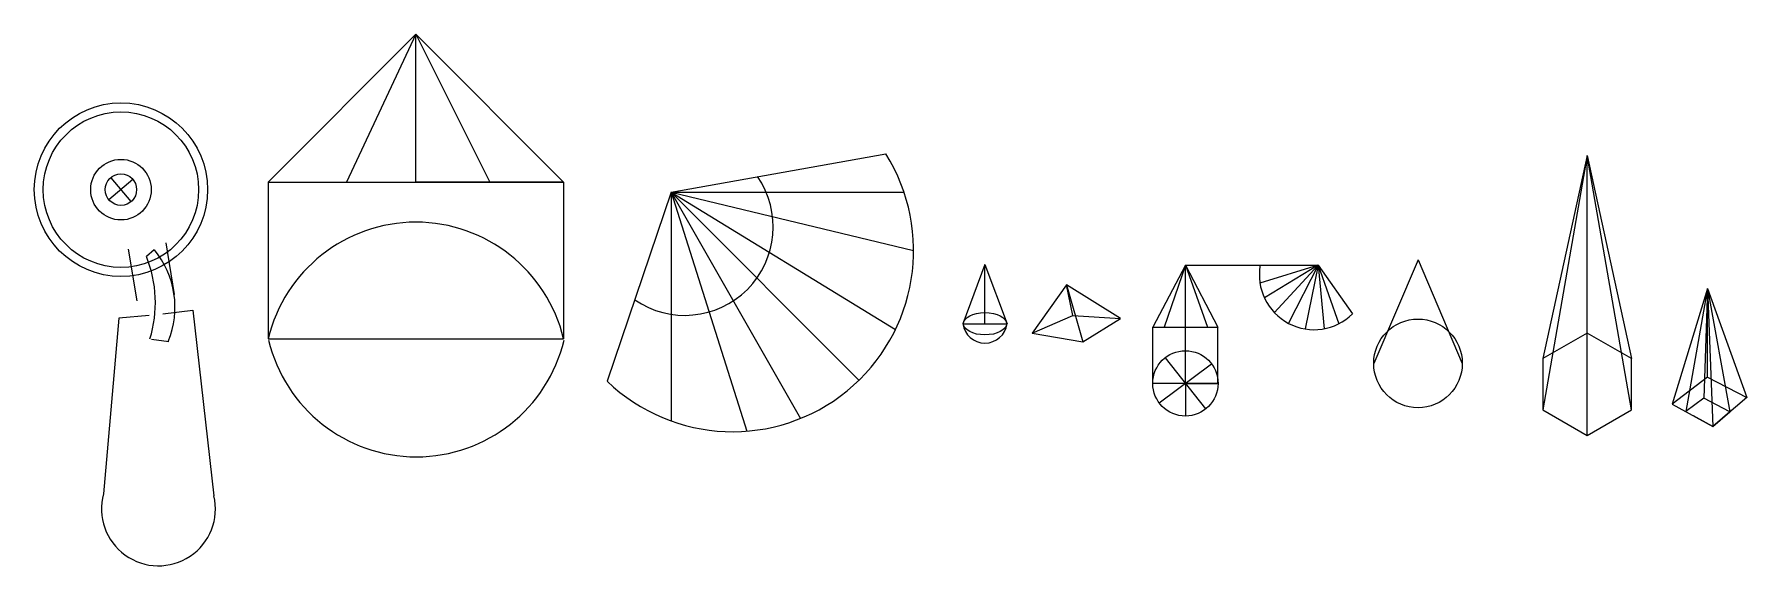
# Model space of a CAD drawing. Header units: inches. Extents: x 8 to 124, y -5 to 31.
import ezdxf

# ---------------------------------------------------------------- set-up
doc = ezdxf.new("R2010")
doc.units = ezdxf.units.IN
doc.header["$MEASUREMENT"] = 0

msp = doc.modelspace()

# ---------------------------------------------------------------- linework, layer by layer
for p, q in [((33.78, 30.59), (23.78, 20.59)), ((33.78, 30.59), (29.08, 20.59)), ((33.78, 20.59), (33.78, 30.59)), ((33.78, 30.59), (43.78, 20.59)), ((33.78, 30.59), (38.78, 20.59)), ((51.06, 19.92), (65.59, 22.51)), ((113.09, 22.38), (110.09, 8.65)), ((113.09, 22.38), (110.09, 5.18)), ((113.09, 10.38), (113.09, 22.38)), ((113.09, 22.38), (116.09, 8.65)), ((116.09, 5.18), (113.09, 22.38)), ((113.09, 3.45), (113.09, 22.38)), ((13.13, 20.88), (14.49, 19.27)), ((14.62, 20.76), (13, 19.39)), ((23.78, 20.59), (43.78, 20.59)), ((23.78, 20.59), (23.78, 9.99)), ((43.78, 20.59), (33.78, 20.59)), ((43.78, 20.59), (43.78, 9.99)), ((51.06, 19.92), (46.73, 7.12)), ((51.06, 19.92), (51.06, 4.44)), ((51.06, 19.92), (56.18, 3.75)), ((51.06, 19.92), (66.83, 19.91)), ((51.06, 19.92), (67.48, 15.97)), ((51.06, 19.92), (66.25, 10.63)), ((51.06, 19.92), (59.82, 4.61)), ((51.06, 19.92), (63.78, 7.2)), ((16.85, 16.48), (17.41, 12.98)), ((14.3, 16.05), (14.88, 12.56)), ((16.07, 16.01), (15.53, 15.56)), ((101.63, 15.33), (98.63, 8.33)), ((101.63, 15.33), (104.63, 8.33)), ((72.31, 15.01), (70.81, 11.01)), ((72.31, 11.01), (72.31, 15.01)), ((72.31, 15.01), (73.81, 11.01)), ((85.88, 14.98), (83.67, 10.78)), ((85.88, 14.98), (84.45, 10.78)), ((85.88, 6.98), (85.88, 14.98)), ((85.88, 14.98), (85.88, 14.98)), ((85.88, 14.98), (88.08, 10.78)), ((85.88, 14.98), (87.38, 10.78)), ((85.88, 14.98), (94.86, 14.98)), ((94.86, 14.98), (90.93, 13.75)), ((94.86, 14.98), (91.23, 12.76)), ((94.86, 14.98), (91.9, 11.76)), ((94.86, 14.98), (92.86, 11.04)), ((94.86, 14.98), (93.99, 10.66)), ((94.86, 14.98), (97.2, 11.69)), ((94.86, 14.98), (96.27, 11.01)), ((94.86, 14.98), (95.27, 10.67)), ((77.83, 13.64), (75.51, 10.38)), ((77.83, 13.64), (78.93, 9.79)), ((81.48, 11.36), (77.83, 13.64)), ((78.27, 11.56), (77.83, 13.64)), ((121.22, 13.39), (118.83, 5.58)), ((121.22, 13.39), (119.77, 5.07)), ((121.22, 13.39), (120.98, 5.98)), ((121.22, 7.39), (121.22, 13.39)), ((121.22, 13.39), (123.89, 6.02)), ((121.22, 13.39), (121.6, 4.07)), ((121.22, 13.39), (122.75, 5.05)), ((16.65, 11.69), (18.67, 11.92)), ((18.67, 11.92), (20.11, -0.62)), ((13.66, 11.38), (12.63, -0.49)), ((15.73, 11.56), (13.66, 11.38)), ((70.81, 11.01), (73.81, 11.01)), ((70.81, 11.01), (72.31, 11.01)), ((75.51, 10.38), (78.27, 11.56)), ((78.27, 11.56), (81.48, 11.36)), ((78.93, 9.79), (81.48, 11.36)), ((83.67, 6.98), (83.67, 10.78)), ((83.67, 10.78), (88.11, 10.78)), ((88.08, 6.98), (88.08, 10.78)), ((15.87, 9.97), (17.05, 9.82)), ((23.78, 9.99), (43.78, 9.99)), ((75.51, 10.38), (78.93, 9.79)), ((84.11, 5.67), (87.65, 8.3)), ((84.51, 8.71), (87.25, 5.26)), ((88.08, 6.98), (83.67, 6.98)), ((85.88, 6.98), (88.08, 6.98)), ((85.88, 6.98), (85.88, 4.78)), ((121.22, 7.39), (118.83, 5.58)), ((121.22, 7.39), (123.89, 6.02)), ((120.98, 5.98), (119.77, 5.07)), ((122.75, 5.05), (120.98, 5.98)), ((123.89, 6.02), (121.6, 4.07)), ((118.83, 5.58), (121.6, 4.07)), ((121.6, 4.07), (120.29, 4.79)), ((121.6, 4.07), (120.29, 4.79)), ((122.75, 5.05), (121.6, 4.07)), ((121.6, 4.07), (122.75, 5.05))]:
    msp.add_line(p, q)
msp.add_lwpolyline([(113.09, 10.38), (110.09, 8.65), (110.09, 5.18), (113.09, 3.45), (116.09, 5.18), (116.09, 8.65)], close=True)
for centre, radius in [((13.81, 20.08), 5.87), ((13.81, 20.08), 5.26), ((13.81, 20.08), 5.26), ((13.81, 20.08), 5.26), ((13.81, 20.08), 5.26), ((13.81, 20.08), 2.05), ((13.81, 20.08), 1.06), ((13.81, 20.08), 1.06), ((13.81, 20.08), 1.06), ((13.81, 20.08), 1.06), ((85.88, 6.98), 2.21)]:
    msp.add_circle(centre, radius)
for centre, radius, start, end in [((55.22, 15.97), 12.26, 226.1889, 32.2477), ((51.99, 17.56), 5.98, 235.4431, 34.6805), ((33.78, 7.6), 10.28, 13.4174, 166.5826), ((7.77, 12.43), 8.37, 343.0007, 21.9803), ((11.38, 12.13), 6.09, 337.703, 39.5904), ((94.59, 14.31), 3.7, 169.4749, 314.9139), ((72.31, 11.21), 1.51, 187.5302, 352.4698), ((33.81, 12.29), 10.28, 193.4174, 346.5826), ((16.35, -1.5), 3.86, 164.7894, 13.1763)]:
    msp.add_arc(centre, radius, start, end)
for centre, major_axis, ratio in [((72.31, 11.01), (-1.46, 0), 0.515076), ((101.63, 8.33), (3, 0), 1)]:
    msp.add_ellipse(centre, major_axis=major_axis, ratio=ratio)

doc.saveas('drawing.dxf')
